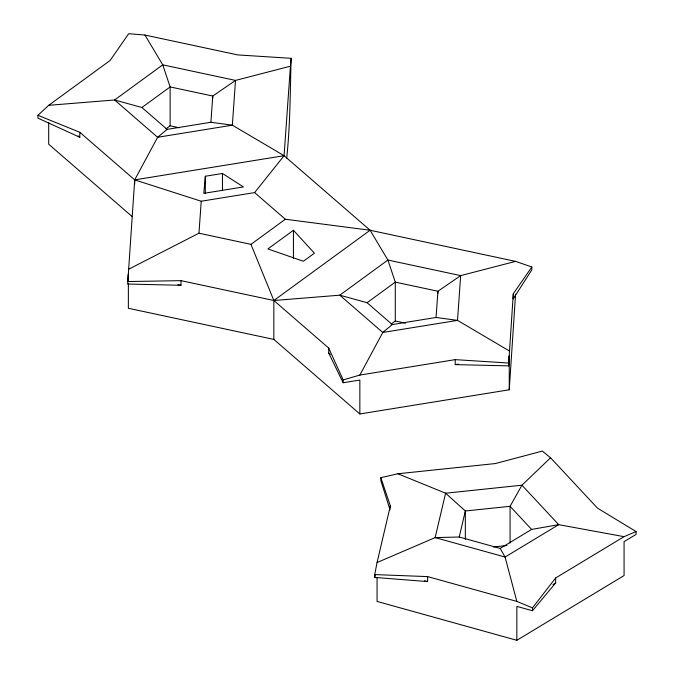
<?xml version="1.0" encoding="UTF-8"?>
<svg xmlns="http://www.w3.org/2000/svg" width="674" height="674" viewBox="0 0 674 674"><rect width="100%" height="100%" fill="white"/><g stroke="black" fill="none" stroke-linecap="round" stroke-linejoin="round"><path stroke-width="1.01" d="M127.656 281.555L180.994 280.645L180.994 285.296L127.656 284.04L134.699 179.874L157.623 137.277L167.127 129.366L210.911 122.272L232.345 125.179L284.091 155.694L370.093 230.247L387.904 260.038L395.284 282.12L395.284 321.009L391.139 324.042M508.541 363.025L455.211 359.638L455.211 364.617L508.541 365.872L513.293 293.763L531.845 266.997L515.576 261.386L370.093 230.247L285.346 219.235L254.612 192.596L201.231 201.231L134.699 179.874L79.802 132.281L37.938 115.296L37.938 118.152L79.802 137.269L79.802 132.281M127.875 281.041L128.363 274.04L128.363 280.258M128.363 269.381L198.965 233.212L201.231 201.231M210.911 122.272L212.765 96.045L235.512 80.417L290.427 66.187L291.134 58.309L237.796 54.923L144.944 35.048L128.675 33.7L110.123 60.466L48.697 105.312L37.938 115.296M254.612 192.596L284.091 155.694L290.427 66.187M286.669 158.154C290.317 124.951 290.123 91.613 291.134 58.309M515.576 294.108L509.249 389.783L359.849 413.962L359.849 380.052L343.15 382.756L343.15 379.9L359.849 375.073L382.781 332.476L392.285 324.565L436.061 317.471L437.923 291.244L460.671 275.615L515.576 261.386M508.541 365.872L509.249 355.872L509.249 389.783M531.845 266.997L531.845 269.844L513.293 298.742L513.588 294.563M205.334 176.243L203.792 193.354L243.44 186.934L222.454 173.471L205.334 176.243L205.334 193.708M374.727 574.585L427.619 576.599L427.619 581.578L374.727 577.433L374.727 574.585L377.061 562.537L390.356 505.879L380.835 477.681L397.896 473.763L495.339 463.56L542.351 451.091L550.565 457.781L597.484 508.129L636.062 531.559L636.062 534.406L624.073 541.643L624.073 575.554L516.84 640.3L377.061 601.427L377.061 577.786M374.727 577.433L375.191 575.453M377.061 562.537L435.16 537.599L459.221 537.01L465.33 510.993L445.581 493.208L397.896 473.763M516.84 640.3L516.84 606.389L532.468 610.737L532.468 607.881L555.629 577.989L624.073 536.664L636.062 531.559M532.468 610.737L555.629 582.968L555.629 577.989M550.565 457.781L521.937 485.204L510.075 506.309L510.075 543.101M48.697 105.312L114.614 99.979L141.919 107.511L170.126 86.921L212.765 96.045L212.765 98.151M165.981 128.844L170.126 125.811L179.267 127.765M198.965 233.212L250.955 244.342L285.346 219.235M293.434 230.272L267.89 248.925L303.384 261.251L314.413 253.197L293.434 230.272L293.434 258.386M370.093 230.247L273.846 300.511L180.994 280.645M250.955 244.342L273.846 300.511L339.772 295.178L367.077 302.71L395.284 282.12L437.923 291.244L437.923 293.35M459.221 537.01L500.192 548.4L531.618 529.427L558.704 524.667L624.073 536.664M552.992 584.569L555.629 582.968M284.091 155.694L134.699 179.874L134.699 184.078M359.849 375.073L455.211 359.638M455.211 364.617L458.328 364.112M493.427 546.943L506.949 545.527M436.061 317.471L457.503 320.377L509.249 350.893M395.284 321.009L405.436 323.183M177.953 284.647L180.994 285.296M359.849 413.962L273.846 339.41L128.363 308.271L128.363 283.375M427.619 576.599L516.84 601.41L532.468 607.881M424.586 580.735L427.619 581.578M141.919 107.511L167.127 129.366M367.077 302.71L392.285 324.565M343.15 379.9L328.743 348.104L273.846 300.511L273.846 339.41M78.251 135.921L79.802 137.269M328.743 348.104L328.743 353.083L330.302 354.431M132.331 216.716L48.697 144.211L48.697 122.626M531.618 529.427L510.075 506.309L465.33 510.993L465.33 539.377M144.944 35.048L162.746 64.839L170.126 86.921L170.126 125.811M500.192 548.4L505.07 557.044L516.84 601.41M328.743 353.083L343.15 382.756M390.052 509.881L380.835 480.537L380.835 477.681M513.293 293.763L513.293 298.742M390.356 505.879L390.356 507.867M222.454 173.471L222.454 189.908M235.512 80.417L232.345 125.179L157.623 137.277L114.614 99.979L162.746 64.839L235.512 80.417M460.671 275.615L457.503 320.377L382.781 332.476L339.772 295.178L387.904 260.038L460.671 275.615M445.581 493.208L435.16 537.599L505.07 557.044L558.704 524.667L521.937 485.204L445.581 493.208"/></g></svg>
